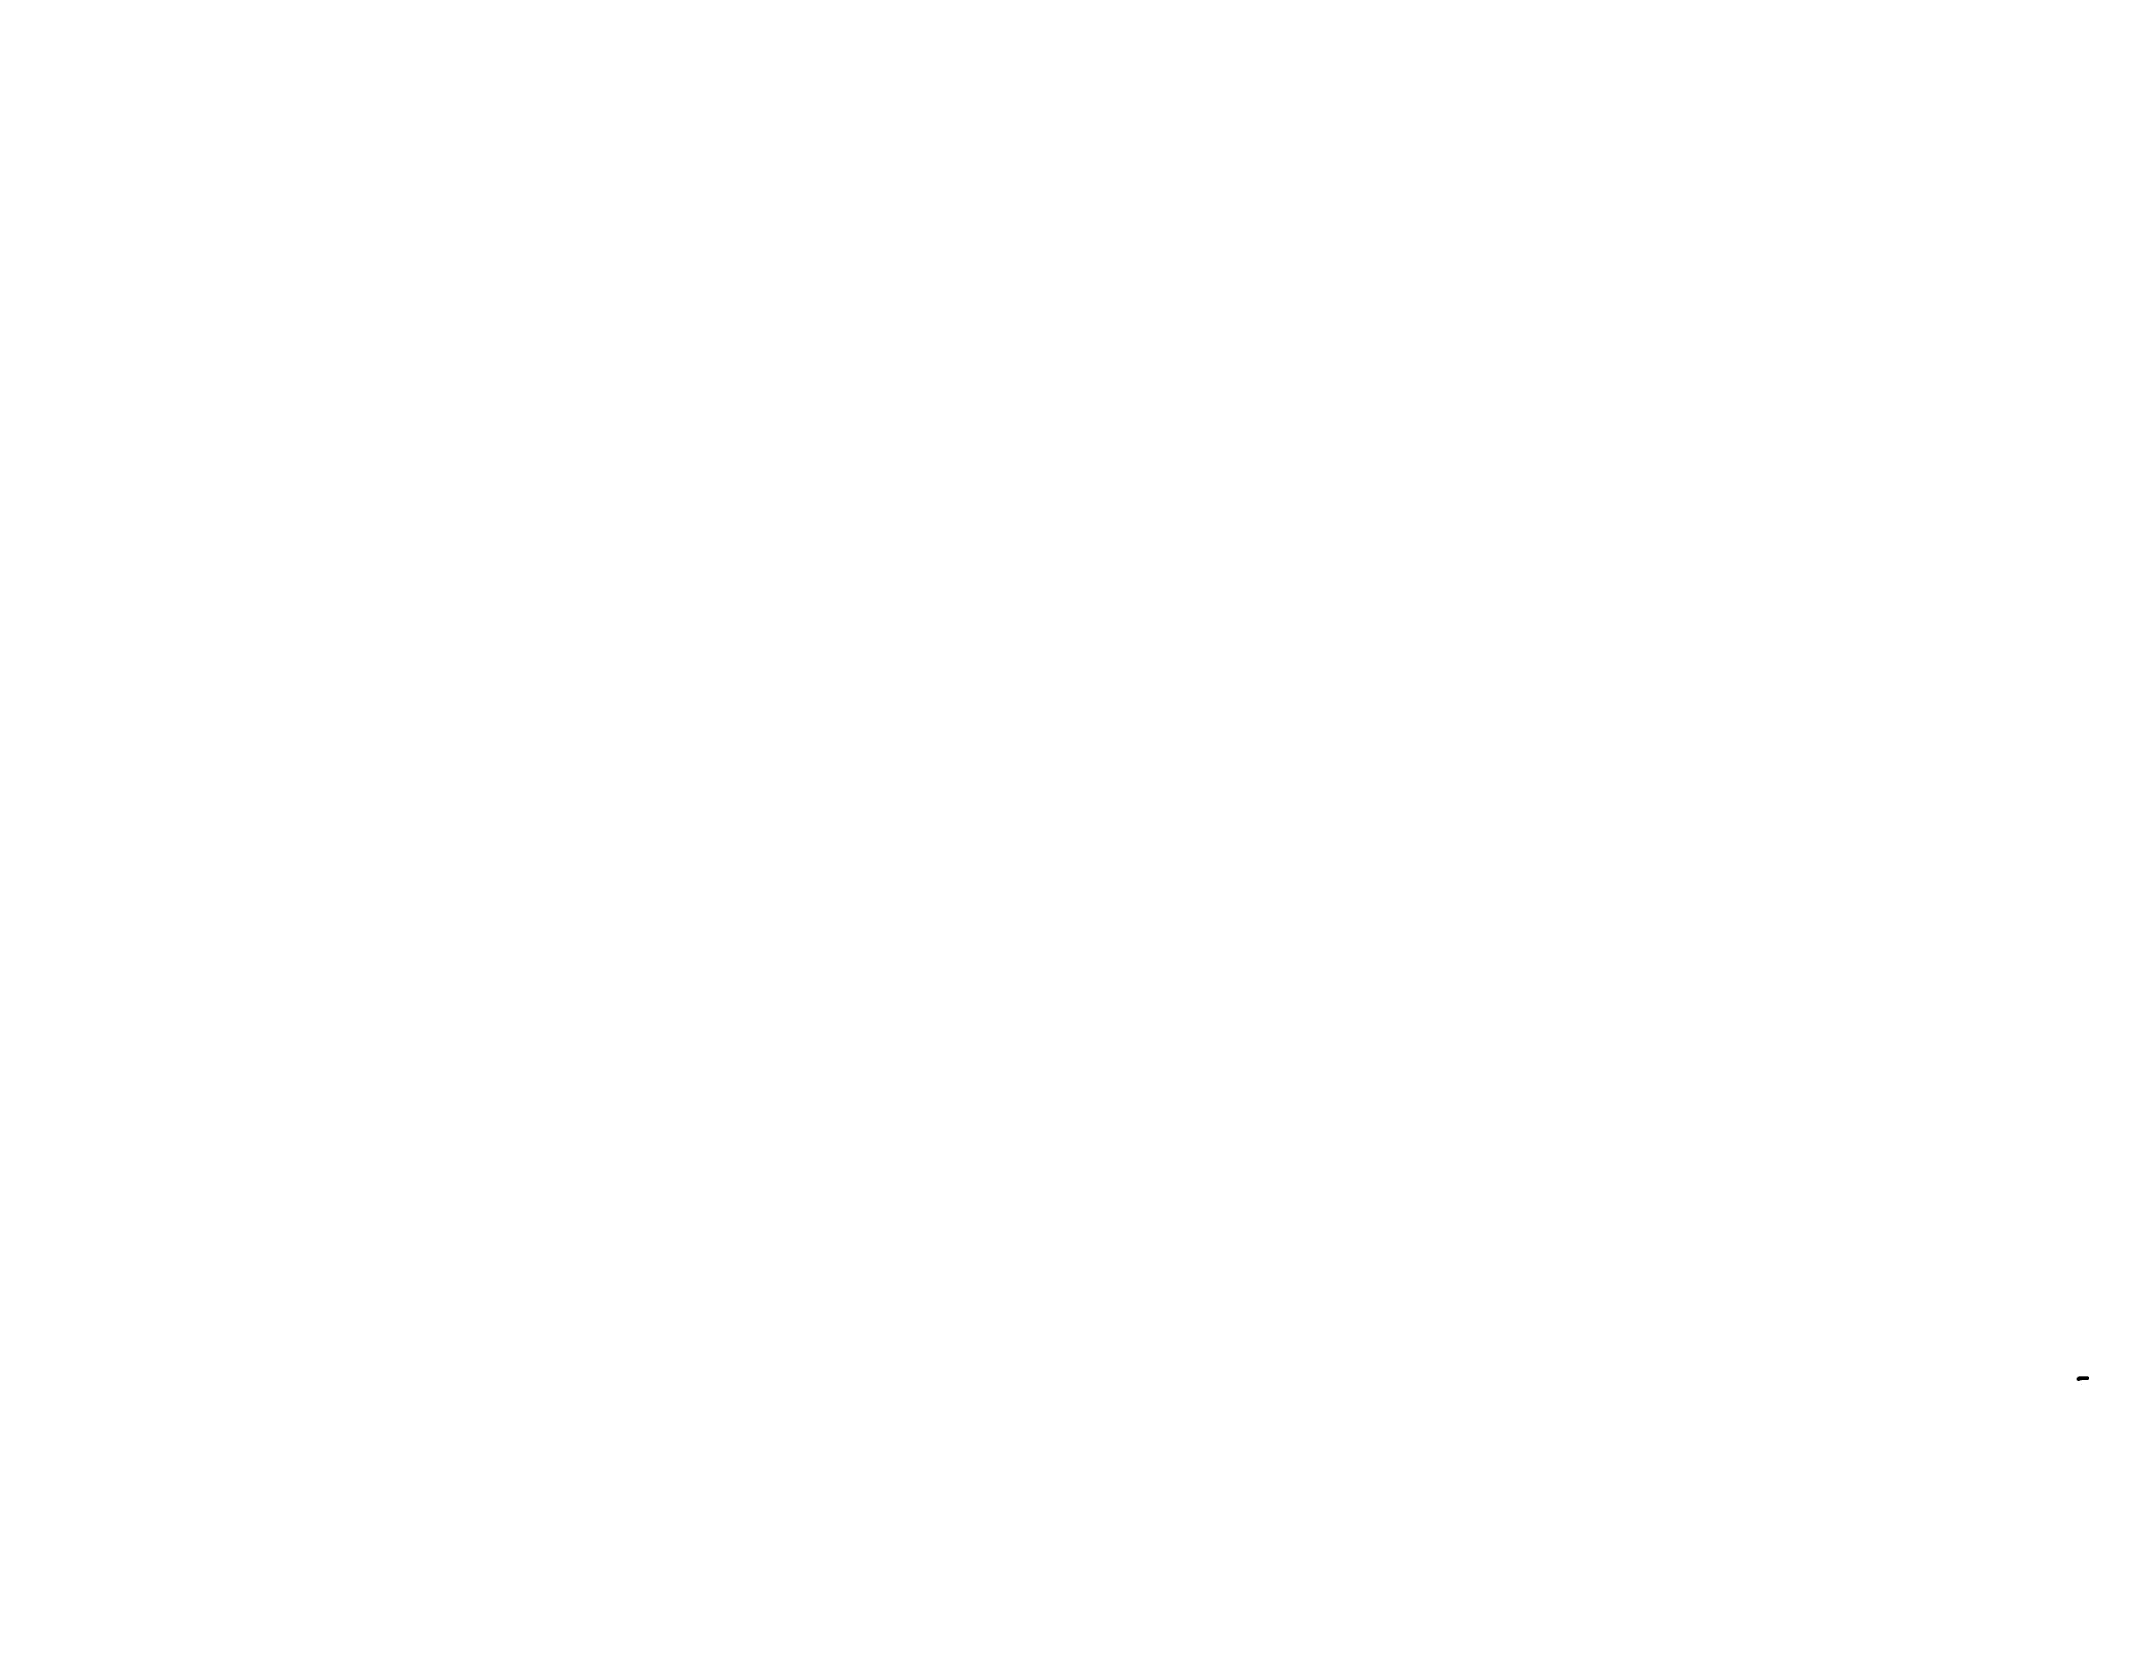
# Model space of a CAD drawing. Header units: millimetres. Extents: x -2485 to 3289, y -257 to 1952.
# Drawn here: x -2485 to 12, y -257 to 1669 of the extents above; entities outside this region: 1.
import ezdxf

# ---------------------------------------------------------------- set-up
doc = ezdxf.new("R2010")
doc.units = ezdxf.units.MM
doc.header["$LTSCALE"] = 0.3
doc.header["$PDMODE"] = 1
doc.header["$PDSIZE"] = -0.8
doc.linetypes.add('CONTINUO', pattern=[0])
for name, color, linetype in [('H-INSERT-1', 1, 'Continuous'), ('PAREDE', 7, 'CONTINUO'), ('VEGETAÇÃO', 92, 'Continuous')]:
    doc.layers.add(name, color=color, linetype=linetype)

msp = doc.modelspace()

# ---------------------------------------------------------------- hatches: boundary and pattern name
at = {"layer": 'VEGETAÇÃO', "linetype": 'CONTINUO'}
h = msp.add_hatch(dxfattribs=at)
h.set_pattern_fill('_USER', color=256, scale=0.05, angle=45, style=0, pattern_type=0)
h.set_pattern_definition([(45, (0, 0), (-0.03535533906, 0.03535533906), [])])
h.paths.add_polyline_path([(3287.9, 1952.2), (3289.3, 1952.2), (3289.3, 1951.8), (3287.9, 1951.8)], flags=24)

# ---------------------------------------------------------------- linework, layer by layer
at = {"color": 5, "linetype": 'Continuous'}
msp.add_line((3.8, 30.3), (3.8, 30.1), dxfattribs=at)
at = {"layer": 'H-INSERT-1'}
for p in [(-403.4, 1665), (-400.4, 1665.1), (-399.7, 1668.6), (-366, 1449.4), (-369.7, 1445.8), (-366.7, 1445.9), (-381.2, 1401.2), (-371.3, 1401.4), (-384.9, 1397.6), (-381.9, 1397.7), (-375, 1397.8), (-372, 1398), (-396.9, 1363.4), (-393.8, 1363.6), (-393.1, 1367.1), (-782.4, 1227.9), (-431.7, 1231.6), (-428.6, 1231.8), (-427.9, 1235.2), (-797.4, 1215.3), (-794.4, 1215.4), (-793.7, 1218.9), (-351.2, 1178.4), (-348.2, 1178.6), (-347.5, 1182), (-341.3, 1178.6), (-338.2, 1178.8), (-337.5, 1182.2), (-363.1, 1144.3), (-360.1, 1144.4), (-359.4, 1147.9), (-759.9, 999.7), (-748.7, 1008.7), (-763.7, 996.1), (-760.6, 996.2), (-413.1, 964.3), (-410.1, 964.4), (-409.4, 967.9), (-403.2, 964.5), (-400.2, 964.6), (-399.5, 968.1), (-425.1, 930.1), (-422, 930.3), (-421.3, 933.7), (-825.6, 781.9), (-822.6, 782.1), (-821.9, 785.6), (-810.7, 794.5), (-2062.6, 625.6), (-2059.6, 625.8), (-2058.9, 629.2), (-2028.9, 406.4), (-2025.9, 406.6), (-2025.2, 410), (-2044.1, 358.2), (-2041.1, 358.4), (-2040.4, 361.8), (-2034.2, 358.4), (-2031.1, 358.6), (-2030.4, 362.1), (-2052.3, 327.7), (-2056, 324.1), (-2053, 324.2), (-2456.5, 175.9), (-2453.5, 176.1), (-2452.8, 179.5), (-2441.6, 188.5), (-2090.8, 192.3), (-2087.8, 192.4), (-2087.1, 195.9), (-2010.4, 139), (-2007.4, 139.2), (-2006.7, 142.7), (-2000.4, 139.3), (-1997.4, 139.4), (-1996.7, 142.9), (-2022.3, 104.9), (-2019.3, 105.1), (-2018.6, 108.5), (-2422.8, -43.3), (-2419.8, -43.1), (-2419.1, -39.7), (-2407.9, -30.7), (-2068.6, -71.5), (-2062.4, -74.9), (-2059.3, -74.7), (-2058.6, -71.3), (-2072.3, -75.1), (-2069.3, -75), (-2084.2, -109.3), (-2081.2, -109.1), (-2080.5, -105.6), (-2469.8, -244.8), (-2484.7, -257.4), (-2481.7, -257.3), (-2481, -253.8)]:
    msp.add_point(p, dxfattribs=at)
at = {"layer": 'PAREDE'}
for p, q in [((-0.4, 37.7), (-0.4, 38.2)), ((-0.4, 37.4), (-0.4, 37.7)), ((-0.4, 37.4), (-0.4, 37.3)), ((-0.4, 37.4), (-0.4, 36.8)), ((-0.4, 37.4), (-0.4, 37.3)), ((-0.4, 36.7), (-0.4, 35.3)), ((0.8, 38.3), (-0.3, 38.3)), ((-0.3, 38.3), (1, 38.3)), ((-0.3, 38.2), (-0.3, 37.7)), ((-0.3, 37.7), (-0.3, 37.6)), ((-0.3, 37.4), (-0.3, 37.6)), ((1, 37.5), (-0.3, 37.5)), ((-0.3, 37.5), (-0.3, 37.5)), ((-0.3, 37.5), (0, 37.5)), ((-0.3, 37.2), (-0.3, 37.4)), ((-0.3, 36.8), (-0.3, 37.4)), ((-0.3, 37.4), (-0.3, 37.4)), ((-0.3, 36.8), (1, 36.8)), ((1.2, 36.8), (-0.3, 36.8)), ((-0.3, 36.7), (-0.3, 35.3)), ((-0.3, 35.3), (0.6, 35.3)), ((-0.3, 35.3), (0.6, 35.3)), ((-0.3, 35.3), (1.4, 35.3)), ((-0.3, 35.3), (1.4, 35.3)), ((-0.1, 38.3), (-0.1, 38.3)), ((-0.1, 38.3), (-0.1, 38.3)), ((1, 38.3), (0, 38.3)), ((0, 37.5), (1, 37.5)), ((0, 36.8), (1, 36.8)), ((0, 36.8), (1, 36.8)), ((1.4, 36.8), (0, 36.8)), ((0.3, 37.5), (0.3, 37.5)), ((1, 38.3), (0.9, 38.3)), ((1, 38.3), (1, 38.3)), ((1.1, 38.3), (1, 38.3)), ((1.1, 38.3), (1, 38.3)), ((1, 38.2), (1, 38.3)), ((1, 38.2), (1, 38.3)), ((1, 38.2), (1, 38.2)), ((1, 38.2), (1, 38.2)), ((1, 38.2), (1, 38.2)), ((1, 38.2), (1, 38.2)), ((1, 38.2), (1, 38.2)), ((1, 38.2), (1, 38.2)), ((1, 38.2), (1, 38.2)), ((1, 38), (1, 38.1)), ((1, 37.5), (1, 38.1)), ((1, 38.1), (1, 38.1)), ((1, 38.1), (1, 38.1)), ((1, 38.1), (1, 38.1)), ((1, 38.1), (1, 38.1)), ((1, 38.1), (1, 38.1)), ((1, 38.1), (1, 38.1)), ((1, 38), (1.5, 38)), ((1, 37.5), (1, 38)), ((1, 38), (1.5, 38)), ((1, 37.5), (1.5, 37.5)), ((1, 37.5), (1.5, 37.5)), ((1, 37.5), (1, 37.1)), ((1, 37.5), (1, 37)), ((1, 37.1), (1.5, 37.1)), ((1, 37), (1.5, 37)), ((1, 37), (1, 37)), ((1, 37), (1, 37)), ((1, 37), (1, 37)), ((1, 37), (1, 37)), ((1, 37), (1, 37)), ((1, 37), (1, 37)), ((1, 37), (1, 37)), ((1, 36.8), (1.5, 36.8)), ((1, 36.8), (1.4, 36.8)), ((1, 36.8), (1.2, 36.8)), ((1, 36.8), (1, 36.8)), ((1, 36.8), (1, 36.8)), ((1, 36.8), (1, 36.8)), ((1, 36.8), (1, 36.8)), ((1, 36.8), (1, 36.8)), ((1, 36.8), (1, 36.8)), ((1, 36.8), (1, 36.8)), ((1, 36.8), (1, 36.8)), ((1, 36.8), (1, 36.8)), ((1.2, 38.3), (1.1, 38.3)), ((1.2, 38.3), (1.1, 38.3)), ((1.1, 38.3), (1.2, 38.3)), ((1.3, 35.3), (1.1, 35.3)), ((1.3, 35.3), (1.1, 35.3)), ((1.3, 38.3), (1.2, 38.3)), ((1.3, 38.3), (1.2, 38.3)), ((1.4, 38.3), (1.3, 38.3)), ((1.3, 38.3), (1.4, 38.3)), ((1.4, 38.3), (1.5, 38.3)), ((1.5, 38.3), (1.4, 38.3)), ((1.5, 38.3), (1.4, 38.3)), ((1.5, 36.8), (1.4, 36.8)), ((1.4, 35.7), (1.4, 36.8)), ((1.4, 36.3), (1.4, 36.8)), ((1.4, 36.6), (1.4, 36.7)), ((1.4, 36.6), (1.4, 36.7)), ((1.4, 36.6), (1.4, 36.6)), ((1.4, 36), (1.4, 36.3)), ((1.4, 36.3), (1.7, 36.3)), ((1.4, 36.3), (1.7, 36.3)), ((1.4, 36), (1.6, 36)), ((1.6, 36), (1.4, 36)), ((1.4, 35.6), (1.4, 35.9)), ((1.6, 35.9), (1.4, 35.9)), ((1.4, 35.5), (1.4, 35.7)), ((1.4, 35.5), (1.4, 35.6)), ((1.6, 35.6), (1.4, 35.6)), ((1.6, 35.6), (1.4, 35.6)), ((1.4, 35.5), (1.4, 35.5)), ((1.4, 35.3), (1.4, 35.4)), ((1.4, 35.4), (1.4, 35.4)), ((1.4, 35.3), (1.4, 35.4)), ((2.1, 35.3), (1.4, 35.3)), ((2.1, 35.3), (1.4, 35.3)), ((1.6, 38.3), (1.5, 38.3)), ((1.5, 38.3), (1.6, 38.3)), ((1.5, 37.8), (1.5, 38)), ((1.5, 38), (1.5, 37.8)), ((1.5, 37.8), (1.5, 37.8)), ((1.5, 37.8), (1.5, 37.8)), ((1.5, 37.4), (1.5, 37.6)), ((1.5, 37.6), (1.5, 37.6)), ((1.5, 37.5), (1.5, 37.6)), ((1.5, 37.5), (1.5, 37.4)), ((1.5, 37.4), (1.5, 37.4)), ((1.5, 37.4), (1.5, 37.4)), ((1.5, 37.2), (1.5, 37.2)), ((1.5, 37.2), (1.5, 37)), ((1.5, 37.2), (1.5, 37.1)), ((1.5, 36.8), (1.6, 36.8)), ((1.5, 36.8), (1.6, 36.8)), ((1.5, 36.8), (1.6, 36.8)), ((1.5, 36.8), (1.5, 36.8)), ((1.6, 36.3), (1.6, 36.3)), ((1.6, 35.9), (1.6, 36)), ((1.6, 36), (1.6, 36)), ((1.6, 36), (1.6, 36)), ((1.6, 36), (1.6, 36)), ((1.6, 35.9), (1.6, 35.9)), ((1.6, 35.9), (1.6, 35.9)), ((1.6, 35.9), (1.6, 35.9)), ((1.6, 35.9), (1.6, 35.9)), ((1.6, 35.6), (1.6, 35.6)), ((1.6, 35.6), (1.6, 35.6)), ((3.6, 38.8), (1.7, 38.8)), ((1.7, 38.3), (1.7, 38.8)), ((3.6, 38.7), (1.7, 38.7)), ((1.7, 38.3), (1.7, 38.7)), ((1.7, 36.6), (1.7, 36.7)), ((1.7, 36.6), (1.7, 36.7)), ((1.7, 36.7), (1.7, 36.7)), ((1.7, 36.6), (1.7, 36.6)), ((1.7, 36.6), (1.7, 36.6)), ((1.7, 36.6), (1.7, 36.6)), ((1.7, 36.6), (1.7, 36.6)), ((1.7, 36.6), (1.7, 36.6)), ((1.7, 36.6), (1.7, 36.6)), ((1.7, 36.4), (1.7, 36.6)), ((1.7, 36.3), (1.7, 36.4)), ((1.7, 36.3), (1.7, 36.4)), ((1.7, 36.4), (1.7, 36.4)), ((1.7, 36.4), (1.7, 36.4)), ((1.7, 36.4), (1.7, 36.4)), ((1.7, 36.4), (1.7, 36.4)), ((1.7, 36.4), (1.7, 36.4)), ((2.2, 36.8), (2.2, 38)), ((2.2, 38), (2.9, 38)), ((2.2, 36.8), (2.2, 38)), ((2.2, 38), (2.9, 38)), ((2.2, 35.2), (2.2, 35.3)), ((3.1, 36), (2.4, 36)), ((3.2, 36), (2.4, 36)), ((3.2, 36), (2.4, 36)), ((3.2, 36), (2.4, 36)), ((3.1, 36), (2.4, 36)), ((3.2, 36), (2.4, 36)), ((3.1, 37.2), (3.1, 37)), ((3.1, 37), (3.1, 36)), ((3.2, 37.2), (3.2, 37)), ((3.2, 37), (3.2, 36)), ((3.6, 38.7), (3.6, 39.4)), ((3.6, 39), (3.6, 39.4)), ((3.6, 38.7), (3.6, 39)), ((3.6, 39), (3.7, 39)), ((3.7, 39), (3.6, 39)), ((3.6, 38.7), (3.6, 38.7)), ((3.6, 38.3), (5, 38.3)), ((3.6, 36.5), (3.6, 38.3)), ((3.6, 36.6), (3.6, 38.3)), ((5, 38.3), (3.6, 38.3)), ((3.6, 36.5), (3.6, 36.6)), ((3.6, 36.6), (3.6, 36.6)), ((3.6, 35.3), (3.6, 36.4)), ((3.6, 35.3), (3.6, 36.4)), ((3.7, 39), (3.7, 39)), ((3.7, 39), (3.7, 39)), ((3.7, 39), (3.7, 39)), ((3.7, 39), (3.7, 39)), ((3.7, 39), (3.7, 39)), ((3.7, 39), (3.7, 39)), ((3.7, 36.5), (5.3, 36.5)), ((3.7, 36.5), (5.3, 36.5)), ((3.8, 39), (4.1, 39)), ((3.8, 39), (4.3, 39)), ((3.8, 39), (3.8, 39)), ((3.8, 39), (3.8, 39)), ((3.8, 39), (3.8, 39)), ((3.8, 39), (3.8, 39)), ((3.8, 39), (3.8, 39)), ((3.8, 39), (3.8, 39)), ((4.1, 39), (4.3, 39)), ((4.1, 38.3), (4.1, 38.3)), ((4.2, 39), (4.2, 39)), ((4.3, 39), (4.3, 39)), ((4.3, 39), (4.3, 39)), ((4.3, 39), (4.3, 39)), ((4.3, 39), (4.3, 39)), ((4.3, 39), (4.3, 39)), ((4.3, 39), (4.3, 39)), ((4.3, 39), (4.3, 39)), ((4.4, 38.3), (4.4, 38.3)), ((4.6, 39), (5, 39)), ((4.6, 39), (5, 39)), ((4.6, 39), (4.6, 39)), ((4.6, 39), (4.6, 39)), ((4.6, 39), (4.6, 39)), ((4.6, 39), (4.6, 39)), ((4.6, 39), (4.6, 39)), ((4.6, 39), (4.6, 39)), ((4.9, 38.3), (4.9, 38.3)), ((5, 39.3), (5, 39)), ((5, 39.3), (5, 38.7)), ((5, 39), (5, 38.7)), ((5.3, 38.8), (5, 38.8)), ((5.3, 38.7), (5, 38.7)), ((5, 38.7), (5, 38.7)), ((5.1, 38.1), (5, 38.3)), ((5.1, 38.1), (5, 38.3)), ((5.2, 38.1), (5.1, 38.1)), ((5.2, 38.1), (5.1, 38.1)), ((5.2, 38.1), (5.2, 38.1)), ((5.2, 38.1), (5.2, 38.1)), ((5.2, 38.1), (5.2, 38.1)), ((5.2, 38.1), (5.2, 38.1)), ((5.2, 38.1), (5.2, 38.1)), ((5.2, 38.1), (5.2, 38.1)), ((5.4, 38.1), (5.3, 38.1)), ((5.3, 38.1), (5.3, 38.1)), ((5.3, 38.1), (5.3, 38.1)), ((5.3, 38.1), (5.3, 38.1)), ((5.3, 38.1), (5.3, 38.1)), ((5.3, 38.1), (5.3, 38.1)), ((5.3, 38.1), (5.3, 38.1)), ((5.4, 38.1), (5.3, 38.1)), ((5.4, 38.8), (7.1, 38.8)), ((5.4, 38.7), (7.1, 38.7)), ((5.4, 38.1), (5.4, 38.3)), ((5.4, 38.1), (5.4, 38.3)), ((5.4, 36.5), (5.4, 38.3)), ((5.4, 38.3), (5.4, 38.3)), ((5.4, 38.1), (5.4, 38.3)), ((5.4, 38.3), (5.4, 38.3)), ((5.4, 38.1), (5.4, 38.3)), ((5.4, 38.3), (5.4, 38.3)), ((5.4, 38.1), (5.4, 38.3)), ((5.4, 38.3), (6.7, 38.3)), ((6.7, 38.3), (5.4, 38.3)), ((5.4, 36.5), (5.4, 38.1)), ((7.1, 36.5), (5.4, 36.5)), ((7.1, 36.5), (5.4, 36.5)), ((5.8, 38.3), (5.8, 38.3)), ((6.1, 38.3), (6.1, 38.3)), ((6.6, 38.3), (6.6, 38.3)), ((6.9, 38.1), (6.7, 38.3)), ((6.8, 38.1), (6.7, 38.3)), ((6.9, 38.1), (6.8, 38.1)), ((6.9, 38.1), (6.9, 38.1)), ((6.9, 38.1), (6.9, 38.1)), ((8.8, 38.8), (7.1, 38.8)), ((8.8, 38.7), (7.1, 38.7)), ((7.1, 36.5), (7.1, 38.3)), ((7.1, 38.1), (7.1, 38.3)), ((7.1, 38.3), (7.1, 38.3)), ((7.1, 38.1), (7.1, 38.3)), ((7.1, 38.3), (7.1, 38.3)), ((7.1, 38.1), (7.1, 38.3)), ((7.1, 38.3), (7.1, 38.3)), ((7.1, 38.1), (7.1, 38.3)), ((7.1, 38.3), (7.1, 38.3)), ((7.1, 38.1), (7.1, 38.3)), ((7.1, 38.3), (7.1, 38.3)), ((7.1, 38.3), (7.1, 38.3)), ((7.1, 38.3), (7.1, 38.3)), ((7.1, 38.3), (8.4, 38.3)), ((8.4, 38.3), (7.1, 38.3)), ((7.1, 36.5), (7.1, 38.1)), ((7.1, 38.1), (7.1, 38.1)), ((7.1, 38.1), (7.1, 38.1)), ((7.1, 38.1), (7.1, 38.1)), ((7.1, 36.5), (8.8, 36.5)), ((7.1, 36.5), (8.8, 36.5)), ((7.6, 38.3), (7.6, 38.3)), ((7.9, 38.3), (7.9, 38.3)), ((8.3, 38.3), (8.3, 38.3)), ((8.6, 38.1), (8.4, 38.3)), ((8.6, 38.1), (8.4, 38.3)), ((8.6, 38.1), (8.6, 38.1)), ((8.6, 38.1), (8.6, 38.1)), ((8.6, 38.1), (8.6, 38.1)), ((8.8, 38.1), (8.8, 38.3)), ((8.8, 38.1), (8.8, 38.3)), ((8.8, 38.3), (8.9, 38.3)), ((8.8, 38.1), (8.8, 38.3)), ((8.8, 38.3), (8.9, 38.3)), ((8.8, 38.1), (8.8, 38.3)), ((8.9, 38.3), (8.8, 38.3)), ((8.8, 38.1), (8.8, 38.3)), ((8.8, 38.3), (8.9, 38.3)), ((8.8, 38.1), (8.8, 38.3)), ((8.8, 38.3), (8.9, 38.3)), ((8.9, 38.3), (8.8, 38.3)), ((8.8, 38.3), (8.9, 38.3)), ((8.8, 36.6), (8.8, 38.1)), ((8.8, 36.5), (8.8, 38.1)), ((8.8, 38.1), (8.8, 38.1)), ((8.8, 38.1), (8.8, 38.1)), ((8.8, 38.1), (8.8, 38.1)), ((8.9, 38.8), (10.5, 38.8)), ((8.9, 38.7), (10.5, 38.7)), ((8.9, 36.5), (8.9, 38.3)), ((8.9, 38.3), (10.2, 38.3)), ((10.2, 38.3), (8.9, 38.3)), ((8.9, 36.6), (8.9, 38.1)), ((10.5, 36.5), (8.9, 36.5)), ((10.5, 36.5), (8.9, 36.5)), ((9.3, 38.3), (9.3, 38.3)), ((9.6, 38.3), (9.6, 38.3)), ((10.1, 38.3), (10.1, 38.3)), ((10.3, 38.1), (10.2, 38.3)), ((10.3, 38.1), (10.2, 38.3)), ((10.4, 38.1), (10.3, 38.1)), ((10.4, 38.1), (10.3, 38.1)), ((10.4, 38.1), (10.4, 38.1)), ((10.6, 38.1), (10.5, 38.1)), ((10.5, 38.1), (10.5, 38.1)), ((10.6, 38.1), (10.5, 38.1)), ((10.8, 38.8), (10.6, 38.8)), ((10.8, 38.7), (10.6, 38.7)), ((10.6, 38.1), (10.6, 38.3)), ((10.6, 36.5), (10.6, 38.3)), ((10.6, 38.1), (10.6, 38.3)), ((10.6, 38.3), (10.6, 38.3)), ((10.6, 38.1), (10.6, 38.3)), ((10.6, 38.3), (10.6, 38.3)), ((10.6, 38.1), (10.6, 38.3)), ((10.6, 38.3), (10.6, 38.3)), ((10.6, 38.1), (10.6, 38.3)), ((10.6, 38.3), (10.6, 38.3)), ((10.6, 38.1), (10.6, 38.3)), ((10.6, 38.3), (10.8, 38.3)), ((10.6, 38.3), (10.8, 38.3)), ((10.6, 36.6), (10.6, 38.1)), ((10.6, 36.5), (10.6, 38.1)), ((10.6, 36.5), (12.3, 36.5)), ((10.6, 36.5), (12.3, 36.5)), ((10.8, 38.8), (12.3, 38.8)), ((10.8, 38.8), (10.8, 38.7)), ((10.8, 38.8), (12.3, 38.8)), ((10.8, 38.7), (12.3, 38.7)), ((10.8, 38.7), (10.8, 38.7)), ((10.8, 38.7), (10.8, 38.7)), ((10.8, 38.7), (10.8, 38.7)), ((10.8, 38.7), (10.8, 38.7)), ((10.8, 38.7), (10.8, 38.7)), ((10.8, 38.7), (10.8, 38.7)), ((10.8, 38.7), (10.8, 38.7)), ((10.8, 38.7), (10.8, 38.7)), ((10.8, 38.7), (10.8, 38.7)), ((10.8, 38.3), (10.8, 38.4)), ((10.8, 38.4), (10.8, 38.4)), ((10.8, 38.4), (10.8, 38.4)), ((10.8, 38.4), (10.8, 38.4)), ((10.8, 38.4), (10.8, 38.3)), ((10.8, 38.3), (10.8, 38.3)), ((10.8, 38.3), (10.8, 38.3)), ((10.8, 38.3), (10.8, 38.3)), ((12.3, 38.8), (12.3, 38.8)), ((12.3, 38.8), (12.3, 38.8)), ((12.3, 38.8), (12.3, 38.8)), ((12.3, 38.8), (12.3, 38.8)), ((12.3, 38.8), (12.3, 38.8)), ((12.3, 38.8), (12.3, 38.8)), ((12.3, 38.8), (12.3, 38.8)), ((12.3, 38.8), (12.3, 38.8)), ((12.3, 38.8), (12.3, 38.8)), ((12.3, 36.5), (12.3, 38.7)), ((12.3, 37.3), (12.3, 38)), ((12.3, 38), (12.4, 38)), ((12.3, 37.3), (12.4, 37.3)), ((12.4, 38.7), (12.4, 38)), ((12.4, 37.3), (12.4, 36.5))]:
    msp.add_line(p, q, dxfattribs=at)
for centre, radius, start, end in [((3.6, 36.8), 1.49, 180, 213.9035), ((3.6, 36.8), 1.46, 180, 213.2777), ((1.7, 37.2), 1.49, 0, 33.9035), ((1.7, 37.2), 1.46, 0, 33.2777), ((12.3, 38.8), 0.000261, 138.2142, 245.4122), ((12.3, 38.8), 0.000244, 273.6499, 65.4122), ((12.3, 38.8), 0.000244, 114.5878, 266.3501), ((12.3, 38.8), 0.000261, 294.5878, 41.7858)]:
    msp.add_arc(centre, radius, start, end, dxfattribs=at)

doc.saveas('drawing.dxf')
